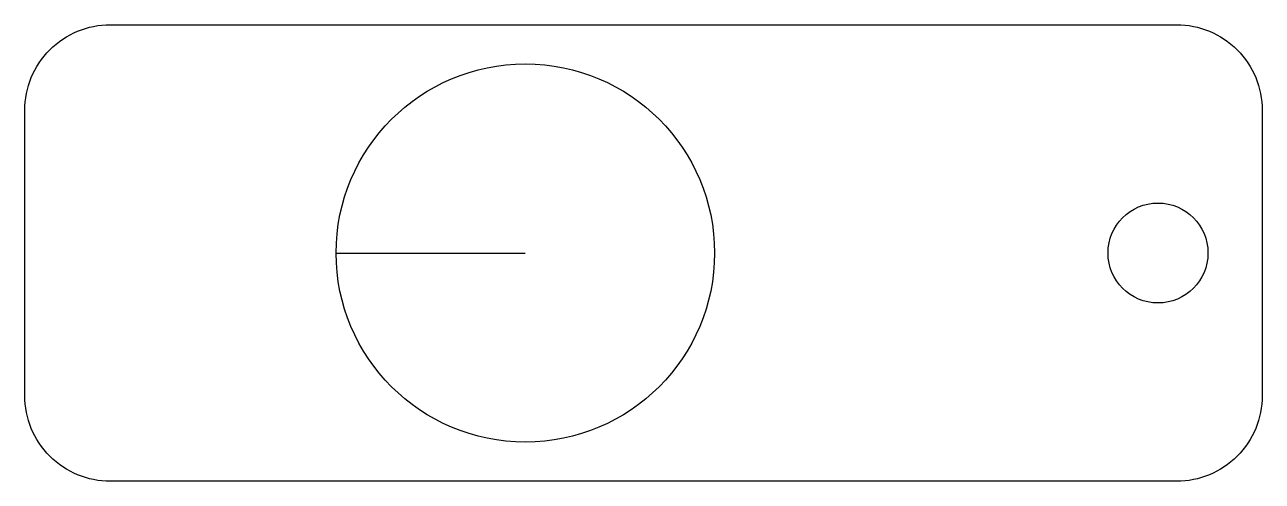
# Model space of a CAD drawing. Header units: millimetres. Extents: x 0 to 43.3, y 0 to 16.
import ezdxf

# ---------------------------------------------------------------- set-up
doc = ezdxf.new("R2010")
doc.units = ezdxf.units.MM

msp = doc.modelspace()

# ---------------------------------------------------------------- linework, layer by layer
msp.add_line((10.9, 8), (17.525, 8))
msp.add_lwpolyline([(3, 16), (40.325, 16, -0.414214), (43.325, 13), (43.325, 3, -0.414214), (40.325, 0), (3, 0, -0.414214), (0, 3), (0, 13, -0.414214)], format="xyb", close=True)
for centre, radius in [((17.525, 8), 6.625), ((39.675, 8), 1.75)]:
    msp.add_circle(centre, radius)

doc.saveas('drawing.dxf')
